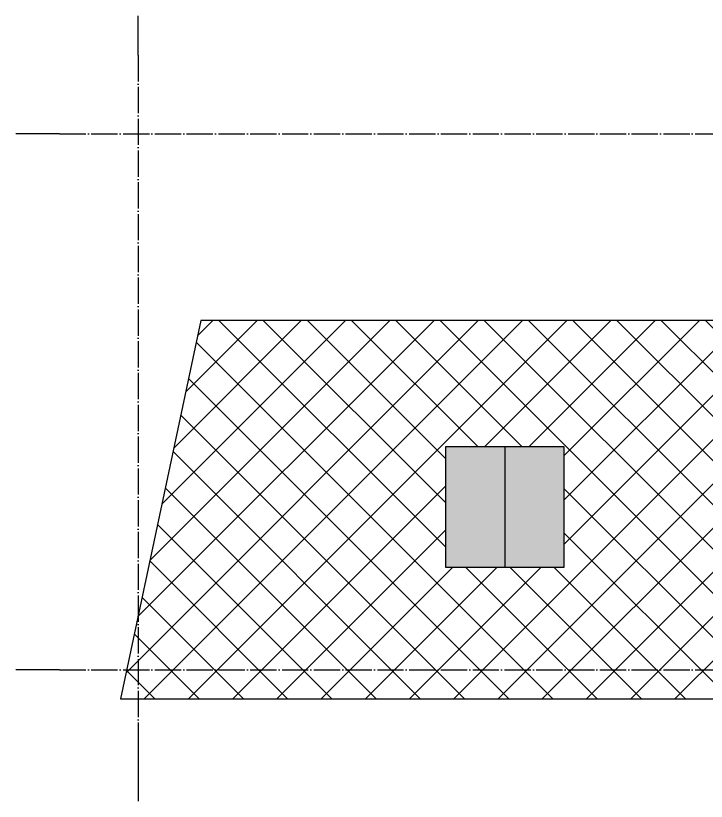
# Model space of a CAD drawing. Extents: x -288892 to 250096, y -100054 to 404668.
# Drawn here: x -229336 to -176757, y -10008 to 49800 of the extents above; entities that cross this region are included whole.
import ezdxf

# ---------------------------------------------------------------- set-up
doc = ezdxf.new("R2010")
doc.units = 0
doc.header["$LTSCALE"] = 1000
doc.header["$MEASUREMENT"] = 0
doc.linetypes.add('X-104 14#平面$0$DOTE', pattern=[2.42, 2, -0.2, 0.02, -0.2])
doc.layers.get('0').update_dxf_attribs({"linetype": 'CONTINUOUS'})
for name, color, linetype in [('X-104 14#平面$0$01-标注_轴线坐标', 132, 'CONTINUOUS'), ('X-104 14#平面$0$05-填充_天正', 26, 'CONTINUOUS'), ('X-104 14#平面$0$A-C_玻璃幕墙', 140, 'CONTINUOUS'), ('X-104 14#平面$0$A_AXIS-轴线', 36, 'X-104 14#平面$0$DOTE')]:
    doc.layers.add(name, color=color, linetype=linetype)

# ---------------------------------------------------------------- blocks, each defined once
blk = doc.blocks.new('X-104 14#平面')
at = {"layer": 'X-104 14#平面$0$05-填充_天正'}
h = blk.add_hatch(dxfattribs=at)
h.set_pattern_fill('ANSI37', color=256, scale=1500)
h.set_pattern_definition([(45, (-286499.4, -28736.6), (-1683.798, 1683.798), []), (135, (-286499.4, -28736.6), (-1683.798, -1683.798), [])])
h.paths.add_polyline_path([(-153659, 26600), (-215238, 26600), (-221359, -2200), (-151350, -2200), (-151350, 6450), (-148450, 6450), (-148450, -2200), (-111908, -2200), (-103100, 10380), (-103100, 12000), (-112450, 12000), (-112450, 21400), (-103100, 21400), (-103100, 38462), (-120935, 43424), (-123984, 32464), (-134293, 35332), (-132683, 41119), (-136497, 42180)])
h.paths.add_polyline_path([(-187600, 17000), (-187600, 7800), (-196600, 7800), (-196600, 17000)], flags=16)
blk.add_hatch(color=256, dxfattribs=at).paths.add_polyline_path([(-187600, 7800), (-196600, 7800), (-196600, 17000), (-187600, 17000)])
at = {"layer": 'X-104 14#平面$0$01-标注_轴线坐标'}
for p, q in [((-220000, 46800), (-220000, 49800)), ((-226000, 40800), (-229336, 40800)), ((-226000, 0), (-229336, 0)), ((-220000, -6000), (-220000, -10008))]:
    blk.add_line(p, q, dxfattribs=at)
at = {"layer": 'X-104 14#平面$0$A-C_玻璃幕墙'}
blk.add_line((-192100, 17000), (-192100, 7800), dxfattribs=at)
for points in [[(-221359, -2200), (-111908, -2200), (-103100, 10380), (-103100, 38462), (-120935, 43424), (-123984, 32464), (-134293, 35332), (-132683, 41119), (-136497, 42180), (-153659, 26600), (-215238, 26600)], [(-187600, 7800), (-196600, 7800), (-196600, 17000), (-187600, 17000)]]:
    blk.add_lwpolyline(points, close=True, dxfattribs=at)
at = {"layer": 'X-104 14#平面$0$A_AXIS-轴线'}
for p, q in [((-220000, 46800), (-220000, -6000)), ((-226000, 40800), (-99740, 40800)), ((-226000, 0), (-99740, 0))]:
    blk.add_line(p, q, dxfattribs=at)

msp = doc.modelspace()

# ---------------------------------------------------------------- block references
msp.add_blockref('X-104 14#平面', (0, 0))

doc.saveas('drawing.dxf')
